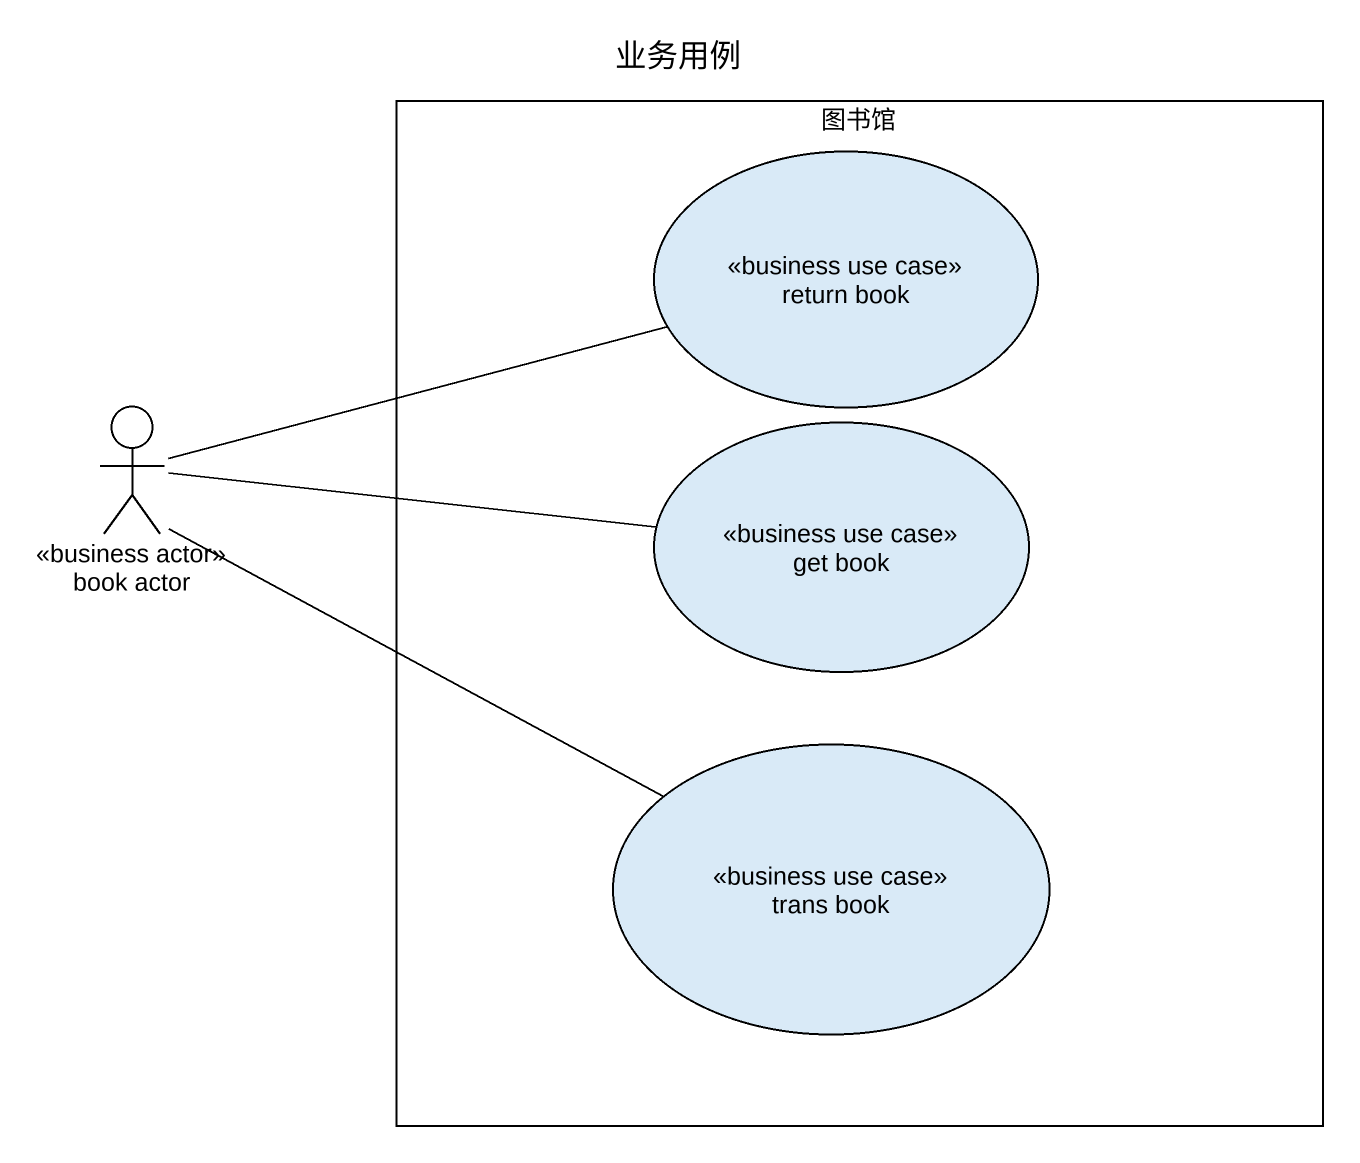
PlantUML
@startuml
title 业务用例
rectangle 图书馆 {
  usecase "return book" as return_book <<business use case>>
  usecase "get book" as get_book <<business use case>>
  usecase "trans book" as trans_book <<business use case>>
}
actor "book actor" as book_actor <<business actor>>
book_actor -right- return_book
book_actor -right- get_book
book_actor -right- trans_book
@enduml
